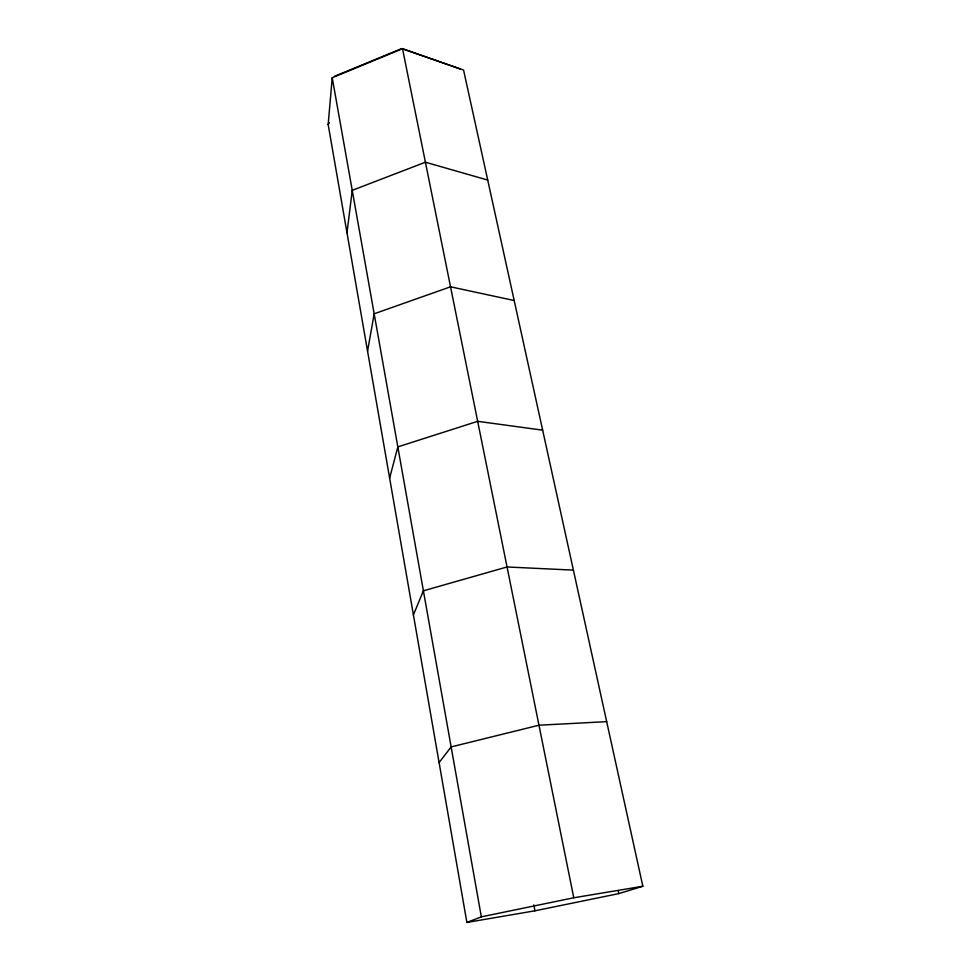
<?xml version="1.0" encoding="UTF-8"?>
<svg xmlns="http://www.w3.org/2000/svg" width="971" height="971" viewBox="0 0 971 971"><rect width="100%" height="100%" fill="white"/><g stroke="black" fill="none" stroke-linecap="round" stroke-linejoin="round"><path stroke-width="1.46" d="M328.162 124.519L332.228 77.741L402.516 48.72L463.555 70.046L642.838 886.256L618.806 893.611L534.948 910.81L466.881 922.45L328.162 124.519L329.436 122.722M346.999 232.822L352.23 190.34L425.407 162.218L487.721 180.072M367.56 351.126L374.175 313.791L450.532 286.809L514.181 300.525M389.638 478.145L397.819 446.891L477.671 421.317L542.655 430.165M413.415 614.91L423.392 590.805L507.044 566.967L573.4 570.123M439.086 762.551L451.139 746.917L538.966 725.216L606.681 721.647M334.425 76.357L401.739 48.55L460.29 69.002M466.881 922.45L481.337 916.842L573.776 897.774L642.838 886.256M618.175 890.65L618.806 893.611M402.516 48.72L573.776 897.774M533.807 904.875L534.948 910.81M332.228 77.741L481.337 916.842"/></g></svg>
